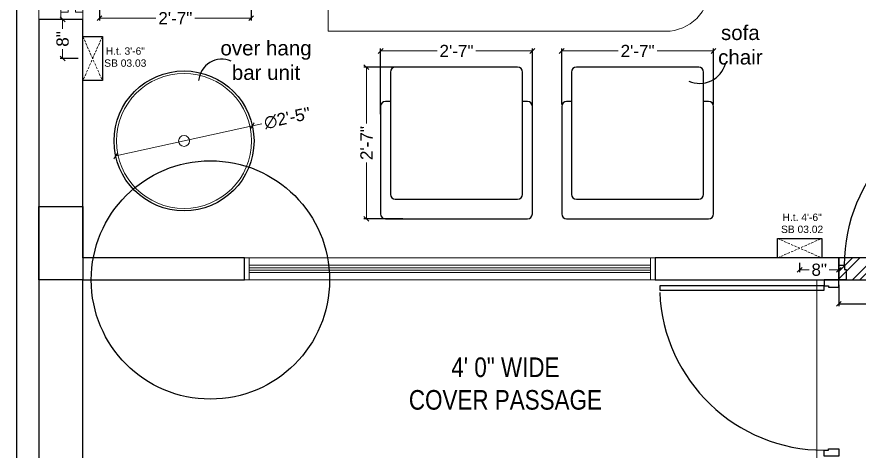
# Model space of a CAD drawing. Header units: millimetres. Extents: x 56222 to 3066687, y -650199 to -121287.
# Drawn here: x 149340.6 to 149512.8, y -177285.5 to -177196.7 of the extents above; entities that cross this region are included whole.
import ezdxf

# ---------------------------------------------------------------- set-up
doc = ezdxf.new("R2010")
doc.units = ezdxf.units.MM
doc.header["$MEASUREMENT"] = 0
doc.header["$PDMODE"] = 35
doc.linetypes.add('DASHED', pattern=[0.75, 0.5, -0.25])
doc.linetypes.add('DASHED2', pattern=[0.375, 0.25, -0.125])
doc.layers.get('Defpoints').update_dxf_attribs({"color": 220})
doc.layers.add('AR DOOR', color=40, linetype='Continuous')
doc.layers.add('AR ELE-5', color=134, linetype='Continuous')
for name, color, linetype, lineweight in [('COLUMN', 1, 'Continuous', 30), ('dim05', 1, 'Continuous', 13), ('el', 7, 'Continuous', 20), ('ELEC-wires', 1, 'DASHED2', 13), ('Electrical', 84, 'Continuous', 30), ('ELEVATION ( SPIRAL STAIR )', 250, 'Continuous', 9), ('FIRST FLOOR ( DW_RAIL )', 7, 'Continuous', 9), ('FIRST FLOOR ( TEXT )', 7, 'Continuous', 9), ('FURNITURE', 32, 'Continuous', 9), ('Labelling', 1, 'Continuous', 25), ('SECOND FLOOR', 7, 'Continuous', 9), ('SECOND FLOOR  ( PLINE )', 251, 'Continuous', 30), ('SECOND FLOOR ( DW_RAIL )', 7, 'Continuous', 9), ('wall', 7, 'Continuous', 30), ('XX~SLAB ( BEAM )~ ( DIM )', 7, 'Continuous', 9)]:
    doc.layers.add(name, color=color, linetype=linetype, lineweight=lineweight)
doc.layers.add('XX~SLAB ( PLINE )', color=251, linetype='Continuous', plot=False)
doc.styles.add('Arial', font='arial.ttf')
doc.styles.add('KATHA', font='swissc.ttf')
doc.styles.get("Standard").update_dxf_attribs({"font": 'arial.ttf', "height": 6})
doc.styles.add('style4', font='ARIALN.TTF')
doc.dimstyles.new('ISO-25', dxfattribs={"dimtxt": 2.5, "dimasz": 1, "dimexe": 0.5, "dimexo": 1, "dimtad": 0, "dimdec": 1, "dimlunit": 4, "dimtxsty": 'Standard', "dimblk": 'OBLIQUE', "dimcen": 2.5, "dimclrd": 1, "dimclre": 1, "dimclrt": 5, "dimadec": 0, "dimazin": 0, "dimtfac": 1, "dimtdec": 1, "dimtmove": 0, "dimatfit": 3, "dimfxl": 1, "dimlwd": -1, "dimarcsym": 0})

# ---------------------------------------------------------------- blocks, each defined once
blk = doc.blocks.new('*U255')
for points in [[(0, 0), (0, 1120), (-30, 1120), (-30, 0)], [(40, 0), (0, 0), (0, -30), (-10, -30), (-10, -100), (40, -100)], [(-1160, 0), (-1120, 0), (-1120, -30), (-1110, -30), (-1110, -100), (-1160, -100)]]:
    blk.add_lwpolyline(points, close=True)
at = {"layer": 'AR ELE-5', "linetype": 'ByBlock', "ltscale": 15}
blk.add_arc((1.6, -0.7), 1121.6, 92.37301, 179.96526, dxfattribs=at)
blk = doc.blocks.new('*U256')
for points in [[(-1160, 0), (-1120, 0), (-1120, 30), (-1110, 30), (-1110, 100), (-1160, 100)], [(40, 0), (0, 0), (0, 30), (-10, 30), (-10, 100), (40, 100)], [(0, 0), (0, -1120), (-30, -1120), (-30, 0)]]:
    blk.add_lwpolyline(points, close=True)
at = {"layer": 'AR ELE-5', "linetype": 'ByBlock', "ltscale": 15}
blk.add_arc((1.6, 0.7), 1121.6, 180.03474, 267.62699, dxfattribs=at)
blk = doc.blocks.new('_Oblique')
at = {"layer": 'wall', "color": 0, "lineweight": -2}
blk.add_line((-0.5, -0.5), (0.5, 0.5), dxfattribs=at)
blk = doc.blocks.new('*D693')
at = {"layer": 'Defpoints', "color": 0, "transparency": 16777216}
for p in [(149508.61, -177250.45), (149544.61, -177250.47), (149544.61, -177255.33)]:
    blk.add_point(p, dxfattribs=at)
at = {"layer": 'dim05', "color": 5, "linetype": 'Continuous', "lineweight": -2, "transparency": 16777216}
for p, q in [((149508.61, -177251.45), (149508.61, -177255.83)), ((149544.61, -177251.47), (149544.61, -177255.83))]:
    blk.add_line(p, q, dxfattribs=at)
at = {"layer": 'dim05', "color": 5, "linetype": 'Continuous', "lineweight": 30, "transparency": 16777216}
for p, q in [((149508.61, -177255.33), (149524.83, -177255.33)), ((149544.61, -177255.33), (149528.38, -177255.33))]:
    blk.add_line(p, q, dxfattribs=at)
at = {"layer": 'dim05', "color": 5, "lineweight": 30, "transparency": 16777216, "rotation": 180}
blk.add_blockref('_Oblique', (149508.61, -177255.33), dxfattribs=at)
at = {"layer": 'dim05', "color": 5, "lineweight": 30, "transparency": 16777216}
blk.add_blockref('_Oblique', (149544.61, -177255.33), dxfattribs=at)
at = {"layer": 'dim05', "color": 5, "lineweight": 30, "transparency": 16777216, "insert": (149526.61, -177255.33), "char_height": 2.5, "attachment_point": 5, "style": 'Arial'}
blk.add_mtext("3'", dxfattribs=at)
blk = doc.blocks.new('*D716')
at = {"layer": 'Defpoints', "color": 0, "transparency": 16777216}
for p in [(149357.5, -177184.74), (149388.5, -177186.19), (149388.5, -177196.95)]:
    blk.add_point(p, dxfattribs=at)
at = {"layer": 'dim05', "color": 1, "linetype": 'Continuous', "lineweight": -2, "transparency": 16777216}
for p, q in [((149357.5, -177185.74), (149357.5, -177197.45)), ((149388.5, -177187.19), (149388.5, -177197.45))]:
    blk.add_line(p, q, dxfattribs=at)
at = {"layer": 'dim05', "color": 1, "linetype": 'Continuous', "transparency": 16777216}
for p, q in [((149357.5, -177196.95), (149369.03, -177196.95)), ((149388.5, -177196.95), (149376.97, -177196.95))]:
    blk.add_line(p, q, dxfattribs=at)
at = {"layer": 'dim05', "color": 1, "transparency": 16777216, "rotation": 180}
blk.add_blockref('_Oblique', (149357.5, -177196.95), dxfattribs=at)
at = {"layer": 'dim05', "color": 1, "transparency": 16777216}
blk.add_blockref('_Oblique', (149388.5, -177196.95), dxfattribs=at)
at = {"layer": 'dim05', "color": 5, "lineweight": 25, "transparency": 16777216, "insert": (149373, -177196.95), "char_height": 2.5, "attachment_point": 5, "style": 'Arial'}
blk.add_mtext('2\'-7"', dxfattribs=at)
blk = doc.blocks.new('*D719')
at = {"layer": 'Defpoints', "color": 0, "transparency": 16777216}
for p in [(149451.98, -177203.65), (149451.98, -177215.58), (149483, -177215.58)]:
    blk.add_point(p, dxfattribs=at)
at = {"layer": 'dim05', "color": 1, "linetype": 'Continuous', "lineweight": -2, "transparency": 16777216}
for p, q in [((149451.98, -177214.58), (149451.98, -177203.15)), ((149483, -177214.58), (149483, -177203.15))]:
    blk.add_line(p, q, dxfattribs=at)
at = {"layer": 'dim05', "color": 1, "linetype": 'Continuous', "transparency": 16777216}
for p, q in [((149451.98, -177203.65), (149463.52, -177203.65)), ((149483, -177203.65), (149471.46, -177203.65))]:
    blk.add_line(p, q, dxfattribs=at)
at = {"layer": 'dim05', "color": 1, "transparency": 16777216, "rotation": 180}
blk.add_blockref('_Oblique', (149451.98, -177203.65), dxfattribs=at)
at = {"layer": 'dim05', "color": 1, "transparency": 16777216}
blk.add_blockref('_Oblique', (149483, -177203.65), dxfattribs=at)
at = {"layer": 'dim05', "color": 5, "lineweight": 25, "transparency": 16777216, "insert": (149467.49, -177203.65), "char_height": 2.5, "attachment_point": 5, "style": 'Arial'}
blk.add_mtext('2\'-7"', dxfattribs=at)
blk = doc.blocks.new('*D720')
at = {"layer": 'Defpoints', "color": 0, "transparency": 16777216}
for p in [(149445.98, -177203.65), (149414.96, -177217.58), (149445.98, -177217.58)]:
    blk.add_point(p, dxfattribs=at)
at = {"layer": 'dim05', "color": 1, "linetype": 'Continuous', "lineweight": -2, "transparency": 16777216}
for p, q in [((149414.96, -177216.58), (149414.96, -177203.15)), ((149445.98, -177216.58), (149445.98, -177203.15))]:
    blk.add_line(p, q, dxfattribs=at)
at = {"layer": 'dim05', "color": 1, "linetype": 'Continuous', "transparency": 16777216}
for p, q in [((149414.96, -177203.65), (149426.5, -177203.65)), ((149445.98, -177203.65), (149434.44, -177203.65))]:
    blk.add_line(p, q, dxfattribs=at)
at = {"layer": 'dim05', "color": 1, "transparency": 16777216, "rotation": 180}
blk.add_blockref('_Oblique', (149414.96, -177203.65), dxfattribs=at)
at = {"layer": 'dim05', "color": 1, "transparency": 16777216}
blk.add_blockref('_Oblique', (149445.98, -177203.65), dxfattribs=at)
at = {"layer": 'dim05', "color": 5, "lineweight": 25, "transparency": 16777216, "insert": (149430.47, -177203.65), "char_height": 2.5, "attachment_point": 5, "style": 'Arial'}
blk.add_mtext('2\'-7"', dxfattribs=at)
blk = doc.blocks.new('*D721')
at = {"layer": 'Defpoints', "color": 0, "transparency": 16777216}
for p in [(149420.5, -177206.97), (149412.06, -177237.97), (149420.51, -177237.97)]:
    blk.add_point(p, dxfattribs=at)
at = {"layer": 'dim05', "color": 1, "linetype": 'Continuous', "lineweight": -2, "transparency": 16777216}
for p, q in [((149419.5, -177206.97), (149411.56, -177206.97)), ((149419.51, -177237.97), (149411.56, -177237.97))]:
    blk.add_line(p, q, dxfattribs=at)
at = {"layer": 'dim05', "color": 1, "linetype": 'Continuous', "transparency": 16777216}
for p, q in [((149412.06, -177206.97), (149412.06, -177218.5)), ((149412.06, -177237.97), (149412.06, -177226.44))]:
    blk.add_line(p, q, dxfattribs=at)
at = {"layer": 'dim05', "color": 1, "transparency": 16777216}
for p, rotation in [((149412.06, -177206.97), 90), ((149412.06, -177237.97), 270)]:
    blk.add_blockref('_Oblique', p, dxfattribs=dict(at, rotation=rotation))
at = {"layer": 'dim05', "color": 5, "lineweight": 25, "transparency": 16777216, "insert": (149412.06, -177222.47), "char_height": 2.5, "attachment_point": 5, "rotation": 90, "style": 'Arial'}
blk.add_mtext('2\'-7"', dxfattribs=at)
blk = doc.blocks.new('*D704')
at = {"layer": 'Defpoints', "color": 0, "transparency": 16777216}
for p in [(149388.75, -177218.96), (149360.81, -177225.12)]:
    blk.add_point(p, dxfattribs=at)
at = {"layer": 'dim05', "color": 1, "linetype": 'Continuous', "transparency": 16777216}
for p in [(149360.81, -177225.12), (149390.7, -177218.53)]:
    blk.add_line(p, (149388.75, -177218.96), dxfattribs=at)
at = {"layer": 'dim05', "color": 1, "transparency": 16777216}
for p, rotation in [((149388.75, -177218.96), 192.4314332241733), ((149360.81, -177225.12), 12.43143322417324)]:
    blk.add_blockref('_Oblique', p, dxfattribs=dict(at, rotation=rotation))
at = {"layer": 'dim05', "color": 5, "lineweight": 25, "transparency": 16777216, "insert": (149395.88, -177217.39), "char_height": 2.5, "attachment_point": 5, "rotation": 12.4314, "style": 'Arial'}
blk.add_mtext('∅2\'-5"', dxfattribs=at)
blk = doc.blocks.new('6616')
at = {"color": 242, "linetype": 'DASHED', "true_color": 0xcd2027}
for p, q in [((386784.79, -36915.77), (386775.78, -36911.78)), ((386784.79, -36911.78), (386775.78, -36915.77))]:
    blk.add_line(p, q, dxfattribs=at)
at = {"layer": 'ELEC-wires', "color": 5, "linetype": 'ByBlock', "lineweight": 30, "ltscale": 4}
blk.add_lwpolyline([(386775.78, -36911.78), (386784.79, -36911.78), (386784.79, -36915.77), (386775.78, -36915.77)], close=True, dxfattribs=at)
blk = doc.blocks.new('*D864')
at = {"layer": 'Defpoints', "color": 0, "transparency": 16777216}
for p in [(149500.61, -177245.95, -0.13), (149508.61, -177245.95, -0.13), (149508.61, -177248.38)]:
    blk.add_point(p, dxfattribs=at)
at = {"layer": 'dim05', "color": 1, "linetype": 'Continuous', "lineweight": -2, "transparency": 16777216}
for p, q in [((149500.61, -177246.95), (149500.61, -177248.88)), ((149508.61, -177246.95), (149508.61, -177248.88))]:
    blk.add_line(p, q, dxfattribs=at)
at = {"layer": 'dim05', "color": 1, "linetype": 'Continuous', "transparency": 16777216}
for p, q in [((149500.61, -177248.38), (149502.54, -177248.38)), ((149508.61, -177248.38), (149506.67, -177248.38))]:
    blk.add_line(p, q, dxfattribs=at)
at = {"layer": 'dim05', "color": 1, "transparency": 16777216, "rotation": 180}
blk.add_blockref('_Oblique', (149500.61, -177248.38), dxfattribs=at)
at = {"layer": 'dim05', "color": 1, "transparency": 16777216}
blk.add_blockref('_Oblique', (149508.61, -177248.38), dxfattribs=at)
at = {"layer": 'dim05', "color": 5, "lineweight": 25, "transparency": 16777216, "insert": (149504.61, -177248.38), "char_height": 2.5, "attachment_point": 5, "style": 'Arial'}
blk.add_mtext('8"', dxfattribs=at)
blk = doc.blocks.new('*D865')
at = {"layer": 'Defpoints', "color": 0, "transparency": 16777216}
for p in [(149354.11, -177197.2, -0.13), (149349.96, -177205.2), (149354.11, -177205.2, -0.13)]:
    blk.add_point(p, dxfattribs=at)
at = {"layer": 'dim05', "color": 1, "linetype": 'Continuous', "lineweight": -2, "transparency": 16777216}
for p, q in [((149353.11, -177197.2), (149349.46, -177197.2)), ((149353.11, -177205.2), (149349.46, -177205.2))]:
    blk.add_line(p, q, dxfattribs=at)
at = {"layer": 'dim05', "color": 1, "linetype": 'Continuous', "transparency": 16777216}
for p, q in [((149349.96, -177197.2), (149349.96, -177199.14)), ((149349.96, -177205.2), (149349.96, -177203.27))]:
    blk.add_line(p, q, dxfattribs=at)
at = {"layer": 'dim05', "color": 1, "transparency": 16777216}
for p, rotation in [((149349.96, -177197.2), 90), ((149349.96, -177205.2), 270)]:
    blk.add_blockref('_Oblique', p, dxfattribs=dict(at, rotation=rotation))
at = {"layer": 'dim05', "color": 5, "lineweight": 25, "transparency": 16777216, "insert": (149349.96, -177201.2), "char_height": 2.5, "attachment_point": 5, "rotation": 90, "style": 'Arial'}
blk.add_mtext('8"', dxfattribs=at)

msp = doc.modelspace()

# ---------------------------------------------------------------- hatches: boundary and pattern name
at = {"layer": 'ELEVATION ( SPIRAL STAIR )', "lineweight": 5}
h = msp.add_hatch(dxfattribs=at)
h.set_pattern_fill('ANSI32', color=2, scale=8.479723)
h.set_pattern_definition([(45, (-662.8443, -7.8137), (-2.24852616, 2.24852616), []), (45, (-661.3453, -7.8137), (-2.24852616, 2.24852616), [])])
h.paths.add_polyline_path([(149543.1053, -177247.4526), (149542.5053, -177247.4526), (149542.5053, -177245.9526), (149509.8396, -177245.9526, 0.01145185), (149509.8053, -177247.4934), (149509.8053, -177248.3526), (149510.1053, -177248.3526), (149510.1053, -177250.4526), (149543.1053, -177250.4526)])
h.paths.add_polyline_path([(149510.1053, -177248.3526), (149509.8053, -177248.3526), (149509.8053, -177247.4934, -0.00030313), (149509.8053, -177247.4526), (149508.6053, -177247.4526), (149508.6053, -177250.4526), (149510.1053, -177250.4526)])
h.paths.add_polyline_path([(149509.8396, -177245.9526), (149508.6053, -177245.9526), (149508.6053, -177247.4526), (149509.8053, -177247.4526, -0.01114869)])

# ---------------------------------------------------------------- linework, layer by layer
at = {"layer": 'COLUMN', "elevation": -0.1256}
msp.add_lwpolyline([(149345.1053, -177235.4526), (149354.1053, -177235.4526), (149354.1053, -177250.4526), (149345.1053, -177250.4526)], close=True, dxfattribs=at)
at = {"layer": 'ELEVATION ( SPIRAL STAIR )', "color": 2, "lineweight": 30, "elevation": -0.1256}
msp.add_lwpolyline([(149508.6053, -177250.4526), (149543.1053, -177250.4526), (149543.1053, -177245.9526), (149508.6053, -177245.9526)], close=True, dxfattribs=at)
at = {"layer": 'FIRST FLOOR ( DW_RAIL )', "elevation": -0.1256}
for points in [[(149388.1053, -177250.4526), (149388.1053, -177245.9526)], [(149470.1053, -177245.9526), (149470.1053, -177250.4526)]]:
    msp.add_lwpolyline(points, dxfattribs=at)
for points in [[(149388.1053, -177247.4526), (149470.1053, -177247.4526), (149470.1053, -177247.9526), (149388.1053, -177247.9526)], [(149388.1053, -177248.4526), (149470.1053, -177248.4526), (149470.1053, -177248.9526), (149388.1053, -177248.9526)]]:
    msp.add_lwpolyline(points, close=True, dxfattribs=at)
at = {"layer": 'FURNITURE', "lineweight": 30, "elevation": -0.1256}
for points in [[(149416.9593, -177207.9702), (149416.9593, -177232.9702, 0.41421356), (149417.9593, -177233.9702), (149442.9593, -177233.9702, 0.41421356), (149443.9593, -177232.9702), (149443.9593, -177229.9702), (149443.9593, -177207.9702, 0.41421356), (149442.9593, -177206.9702), (149417.9593, -177206.9702, 0.41421356)], [(149453.984, -177207.9702), (149453.984, -177232.9702, 0.41421356), (149454.984, -177233.9702), (149479.984, -177233.9702, 0.41421356), (149480.984, -177232.9702), (149480.984, -177229.9702), (149480.984, -177207.9702, 0.41421356), (149479.984, -177206.9702), (149454.984, -177206.9702, 0.41421356)]]:
    msp.add_lwpolyline(points, format="xyb", close=True, dxfattribs=at)
for points in [[(149416.9593, -177213.9702), (149415.9593, -177213.9702, 0.41421356), (149414.9593, -177214.9702), (149414.9593, -177236.9702, 0.41421356), (149415.9593, -177237.9702), (149444.9768, -177237.9593, 0.41421356), (149445.9768, -177236.9593), (149445.9768, -177214.9702, 0.41421356), (149444.9768, -177213.9702), (149443.9593, -177213.9702)], [(149453.984, -177213.9702), (149452.984, -177213.9702, 0.41421356), (149451.984, -177214.9702), (149451.984, -177236.9702, 0.41421356), (149452.984, -177237.9702), (149482.0015, -177237.9593, 0.41421356), (149483.0015, -177236.9593), (149483.0015, -177214.9702, 0.41421356), (149482.0015, -177213.9702), (149480.984, -177213.9702)]]:
    msp.add_lwpolyline(points, format="xyb", dxfattribs=at)
at = {"layer": 'FURNITURE', "lineweight": 30}
msp.add_circle((149374.7781, -177222.0383, -0.1256), 14.3057, dxfattribs=at)
at = {"layer": 'FURNITURE', "lineweight": 5}
for radius in [13.8057, 1.1095]:
    msp.add_circle((149374.7781, -177222.0383, -0.1256), radius, dxfattribs=at)
at = {"layer": 'Labelling', "color": 1}
for centre, radius, start, end in [((149382.4824, -177210.0829, -0.1262), 4.7356, 66.16113, 175.224487), ((149480.162, -177204.8186, -0.1251), 5.4672, 246.205169, 344.719409)]:
    msp.add_arc(centre, radius, start, end, dxfattribs=at)
at = {"layer": 'SECOND FLOOR'}
for p, q in [((149345.1053, -177089.9526, -0.1256), (149345.1053, -177400.4526, -0.1256)), ((149354.1053, -177245.9526, -0.1256), (149354.1053, -177094.4526, -0.1256)), ((149354.1053, -177197.2026, -0.1256), (149345.1053, -177197.2026, -0.1256)), ((149354.1053, -177245.9526, -0.1256), (149387.1053, -177245.9526, -0.1256)), ((149387.1053, -177250.4526, -0.1256), (149387.1053, -177245.9526, -0.1256)), ((149471.1053, -177245.9526, -0.1256), (149508.6053, -177245.9526, -0.1256)), ((149471.1053, -177250.4526, -0.1256), (149471.1053, -177245.9526, -0.1256)), ((149508.6053, -177250.4526, -0.1256), (149508.6053, -177245.9526, -0.1256)), ((149354.1053, -177250.4526, -0.1256), (149508.6053, -177250.4526, -0.1256)), ((149354.1053, -177400.4526, -0.1256), (149354.1053, -177250.4526, -0.1256)), ((149504.1053, -177400.4526, -0.1256), (149504.1053, -177250.4526, -0.1256))]:
    msp.add_line(p, q, dxfattribs=at)
at = {"layer": 'SECOND FLOOR  ( PLINE )', "elevation": -0.1256}
for points in [[(149387.1053, -177245.9526), (149354.1053, -177245.9526), (149354.1053, -177197.2026), (149349.6053, -177197.2026), (149345.1053, -177197.2026), (149345.1053, -177298.4526), (149354.1053, -177298.4526), (149354.1053, -177250.4526), (149387.1053, -177250.4526)], [(149508.6053, -177245.9526), (149471.1053, -177245.9526), (149471.1053, -177250.4526), (149508.6053, -177250.4526)]]:
    msp.add_lwpolyline(points, close=True, dxfattribs=at)
at = {"layer": 'SECOND FLOOR ( DW_RAIL )', "elevation": -0.1256}
msp.add_lwpolyline([(149354.1053, -177197.2026), (149354.1053, -177195.7026), (149352.6053, -177195.7026), (149352.6053, -177194.2026), (149351.1053, -177194.2026), (149351.1053, -177146.2026), (149352.6053, -177146.2026), (149352.6053, -177144.7026), (149354.1053, -177144.7026), (149354.1053, -177143.2026), (149349.6053, -177143.2026), (149349.6053, -177144.7026), (149351.1053, -177144.7026), (149351.1053, -177146.2026), (149352.6053, -177146.2026), (149352.6053, -177194.2026), (149351.1053, -177194.2026), (149351.1053, -177195.7026), (149349.6053, -177195.7026), (149349.6053, -177197.2026), (149354.1053, -177197.2026), (149354.1053, -177143.2026), (149349.6053, -177143.2026), (149349.6053, -177197.2026)], close=True, dxfattribs=at)
at = {"layer": 'XX~SLAB ( BEAM )~ ( DIM )'}
msp.add_line((149354.1053, -177245.9526, -0.1256), (149363.1053, -177245.9526, -0.1256), dxfattribs=at)
at = {"layer": 'XX~SLAB ( BEAM )~ ( DIM )', "color": 9, "true_color": 0xc7c8ca, "elevation": -0.1256}
msp.add_lwpolyline([(149413.2232, -177145.675), (149482.2014, -177145.675), (149482.2014, -177190.6273, -0.41421356), (149473.2014, -177199.6273), (149404.2232, -177199.6273), (149404.2232, -177154.675, -0.41421356)], format="xyb", close=True, dxfattribs=at)
at = {"layer": 'XX~SLAB ( BEAM )~ ( DIM )', "elevation": -0.1256}
msp.add_lwpolyline([(149387.1053, -177245.9526), (149471.1053, -177245.9526), (149471.1053, -177250.4526), (149387.1053, -177250.4526)], close=True, dxfattribs=at)
at = {"layer": 'XX~SLAB ( BEAM )~ ( DIM )', "color": 242, "lineweight": 30, "true_color": 0xcd2027}
msp.add_circle((149380.1738, -177250.4526, -0.1256), 24.3597, dxfattribs=at)
at = {"layer": 'XX~SLAB ( PLINE )', "elevation": -0.1256}
msp.add_lwpolyline([(149340.6053, -177089.9526), (149745.6053, -177089.9526), (149745.6053, -177400.4526), (149736.6053, -177400.4526), (149716.8006, -177400.4526), (149676.4635, -177400.4526), (149651.1053, -177400.4526), (149504.1053, -177400.4526), (149430.8617, -177400.4526), (149340.6053, -177400.4526)], close=True, dxfattribs=at)

# ---------------------------------------------------------------- block references
at = {"layer": 'AR DOOR', "linetype": 'ByBlock', "lineweight": -2, "extrusion": (0, 0, -1), "yscale": 0.02999999999996949, "zscale": -0.02999999999996949}
for name, p, xscale, rotation in [('*U256', (-149543.4053, -177247.4526, 0.1256), 0.02999999999996949, 180), ('*U255', (-149505.6053, -177251.6526, 0.1256), -0.02999999999996949, 270)]:
    msp.add_blockref(name, p, dxfattribs=dict(at, xscale=xscale, rotation=rotation))
at = {"layer": 'el', "color": 1}
for p, rotation in [((112442.3215, -563985.4899, -0.1256), 89.99999999999999), ((536280.8925, -214157.7364, -0.1256), 180)]:
    msp.add_blockref('6616', p, dxfattribs=dict(at, rotation=rotation))

# ---------------------------------------------------------------- texts
at = {"layer": 'Electrical', "color": 240, "true_color": 0xed1f24, "transparency": 33554687}
for s, p in [('H.t. 3\'-6"', (149358.7728, -177204.4168, 0.1256)), ('H.t. 4\'-6"', (149497.1139, -177238.3929))]:
    msp.add_text(s, height=1.5, dxfattribs=at).set_placement(p)
at = {"layer": 'Electrical', "color": 5, "transparency": 33554687}
for s, p in [('SB 03.03', (149358.4606, -177206.8792, 0.1256)), ('SB 03.02', (149496.8017, -177240.8553))]:
    msp.add_text(s, height=1.5, dxfattribs=at).set_placement(p)
at = {"layer": 'FIRST FLOOR ( TEXT )', "insert": (149440.4663, -177271.6588, -0.1256), "char_height": 4, "attachment_point": 5, "style": 'KATHA'}
msp.add_mtext('4\' 0" WIDE \\PCOVER PASSAGE', dxfattribs=at)
at = {"layer": 'Labelling', "color": 1, "char_height": 3, "width": 33.454272, "attachment_point": 5, "style": 'style4'}
for s, insert in [('\\A1;{\\fArial|b0|i0|c0|p34;sofa \\Pchair}', (149488.4942, -177202.4362, -0.1256)), ('\\A1;{\\fArial|b0|i0|c0|p34;over hang \\Pbar unit}', (149391.538, -177205.5812, -0.1256))]:
    msp.add_mtext(s, dxfattribs=dict(at, insert=insert))

# ---------------------------------------------------------------- dimensions: what is measured, and where the dimension line sits
at = {"layer": 'dim05', "color": 27, "lineweight": 25, "true_color": 0x7d5120}
for base, p1, p2, override, picture, middle in [((149388.4985, -177196.9457, -0.1256), (149357.4985, -177184.7355, -0.1256), (149388.4985, -177186.1865, -0.1256), {"dimtxsty": 'Arial'}, '*D716', (149372.9985, -177196.9457, -0.1256)), ((149445.9768, -177203.6539, -0.1256), (149414.9593, -177217.5808, -0.1256), (149445.9768, -177217.5808, -0.1256), {"dimdec": 0, "dimtxsty": 'Arial'}, '*D720', (149430.468, -177203.6539, -0.1256)), ((149451.984, -177203.6539, -0.1256), (149483.0015, -177215.5765, -0.1256), (149451.984, -177215.5765, -0.1256), {"dimdec": 0, "dimtxsty": 'Arial'}, '*D719', (149467.4928, -177203.6539, -0.1256)), ((149508.6053, -177248.3805), (149500.6053, -177245.9526, -0.1256), (149508.6053, -177245.9526, -0.1256), {"dimdec": 0, "dimtxsty": 'Arial'}, '*D864', (149504.6053, -177248.3805))]:
    dim = msp.add_linear_dim(base=base, p1=p1, p2=p2, dimstyle='ISO-25', override=override, dxfattribs=at)
    dim.commit()
    dim.dimension.update_dxf_attribs({"geometry": picture, "text_midpoint": middle})
for base, p1, p2, angle, override, picture, middle in [((149349.9575, -177205.2026), (149354.1053, -177197.2026, -0.1256), (149354.1053, -177205.2026, -0.1256), 90, {"dimtxsty": 'Arial'}, '*D865', (149349.9575, -177201.2026)), ((149412.0647, -177237.9685, -0.1256), (149420.4994, -177206.9702, -0.1256), (149420.5111, -177237.9685, -0.1256), 270, {"dimdec": 0, "dimtxsty": 'Arial'}, '*D721', (149412.0647, -177222.4694, -0.1256))]:
    dim = msp.add_linear_dim(base=base, p1=p1, p2=p2, angle=angle, dimstyle='ISO-25', override=override, dxfattribs=at)
    dim.commit()
    dim.dimension.update_dxf_attribs({"geometry": picture, "text_midpoint": middle})
dim = msp.add_diameter_dim_2p(p1=(149360.8078, -177225.1179, -0.1256), p2=(149388.7484, -177218.9587, -0.1256), dimstyle='ISO-25', override={"dimdec": 0, "dimtxsty": 'Arial'}, dxfattribs=at)
dim.commit()
dim.dimension.update_dxf_attribs({"geometry": '*D704', "text_midpoint": (149395.8849, -177217.3856, -0.1256)})
at = {"layer": 'dim05', "color": 27, "lineweight": 30, "true_color": 0x7d5120}
dim = msp.add_linear_dim(base=(149544.6053, -177255.3324, -0.1256), p1=(149508.6053, -177250.4526, -0.1256), p2=(149544.6053, -177250.4659, -0.1256), dimstyle='ISO-25', override={"dimtxsty": 'Arial', "dimclrd": 5, "dimclre": 5, "dimlwd": 30}, dxfattribs=at)
dim.commit()
dim.dimension.update_dxf_attribs({"geometry": '*D693', "text_midpoint": (149526.6053, -177255.3324, -0.1256)})

doc.saveas('drawing.dxf')
